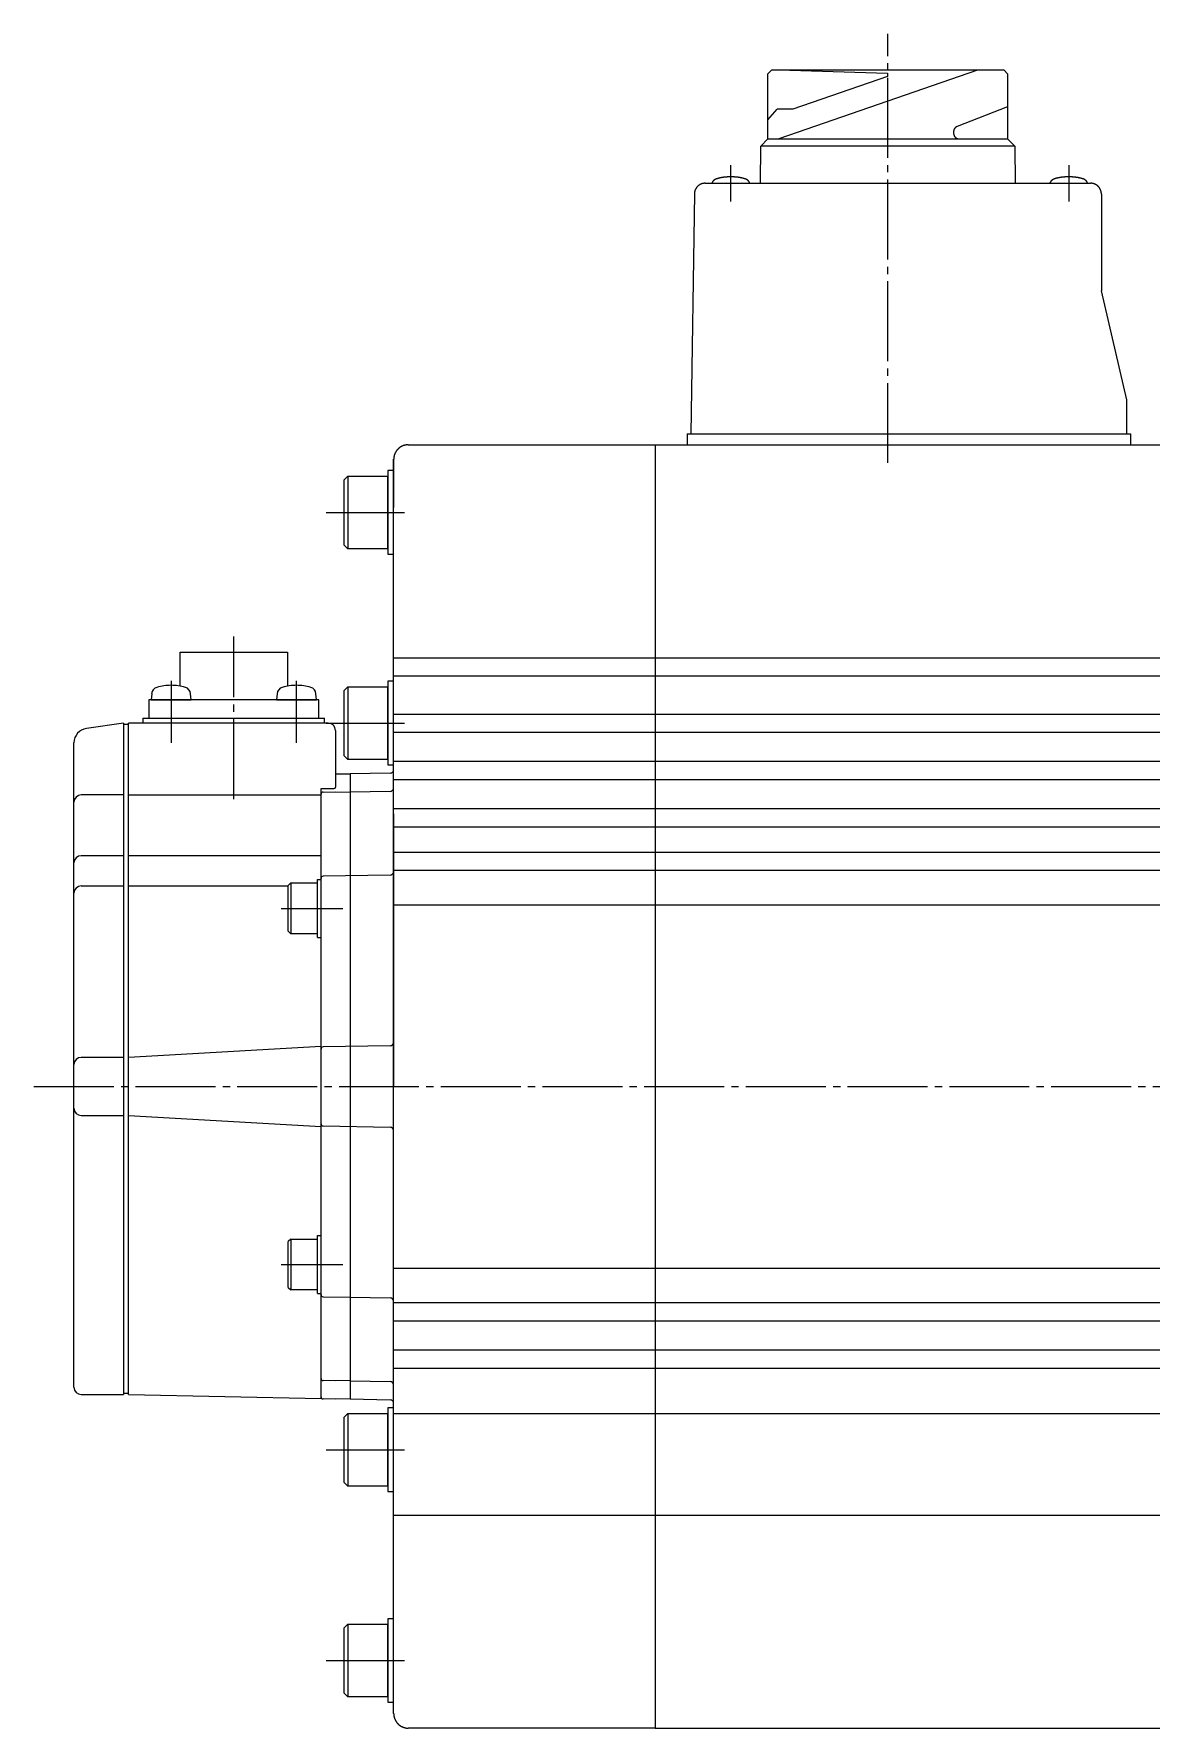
# Model space of a CAD drawing. Extents: x 0 to 920, y 0 to 461.
# Drawn here: x 302.9 to 456.7, y 228 to 461.2 of the extents above; entities that cross this region are included whole.
import ezdxf

# ---------------------------------------------------------------- set-up
doc = ezdxf.new("R2010")
doc.units = 0
doc.linetypes.add('DASH_CENTER', pattern=[14, 11, -1, 1, -1])
doc.layers.get('0').update_dxf_attribs({"linetype": 'CONTINUOUS'})

msp = doc.modelspace()

# ---------------------------------------------------------------- linework, layer by layer
at = {"color": 1, "linetype": 'DASH_CENTER'}
for p, q in [((420.42, 402.15), (420.42, 461.2)), ((398.82, 438.15), (398.82, 443.15)), ((445.32, 443.15), (445.32, 438.15)), ((343.12, 395.35), (353.92, 395.35)), ((330.42, 355.9), (330.42, 378.29)), ((321.79, 372.15), (321.79, 363.65)), ((339.05, 363.65), (339.05, 372.15)), ((343.12, 366.35), (353.92, 366.35)), ((336.92, 340.85), (345.42, 340.85)), ((302.9, 316.35), (587.02, 316.35)), ((336.92, 291.85), (345.42, 291.85)), ((343.12, 266.35), (353.92, 266.35)), ((343.12, 237.35), (353.92, 237.35))]:
    msp.add_line(p, q, dxfattribs=at)
at = {"color": 7, "linetype": 'CONTINUOUS'}
for p, q in [((403.93, 455.7), (404.43, 456.2)), ((403.93, 446.76), (403.93, 455.7)), ((436.42, 456.2), (404.43, 456.2)), ((436.42, 456.2), (404.43, 456.2)), ((436.42, 456.2), (404.44, 456.2)), ((432.75, 456.2), (405.45, 446.76)), ((406.95, 456.2), (420.37, 455.81)), ((420.37, 455.34), (407.36, 450.85)), ((420.37, 455.81), (420.37, 455.34)), ((436.92, 455.7), (436.42, 456.2)), ((436.92, 455.7), (436.92, 446.76)), ((403.93, 449.35), (405.18, 450.85)), ((407.36, 450.85), (405.18, 450.85)), ((436.92, 451.17), (429.96, 448.44)), ((429.48, 447.75), (429.48, 447.51)), ((402.9, 440.65), (402.93, 445.76)), ((402.93, 445.76), (403.93, 446.76)), ((437.92, 445.76), (402.93, 445.76)), ((403.93, 446.76), (430.23, 446.76)), ((430.23, 446.76), (436.92, 446.76)), ((436.92, 446.76), (437.92, 445.76)), ((436.92, 446.76), (437.92, 445.76)), ((437.92, 445.76), (437.95, 440.65)), ((393.8, 439.17), (393.33, 406.15)), ((395.3, 440.65), (421.82, 440.65)), ((421.82, 440.65), (448.32, 440.65)), ((449.82, 439.15), (449.82, 425.85)), ((453.32, 410.85), (449.82, 425.85)), ((453.32, 406.15), (453.32, 410.85)), ((392.82, 406.15), (453.82, 406.15)), ((392.82, 406.15), (392.82, 404.65)), ((453.82, 406.15), (453.82, 404.65)), ((354.42, 404.65), (388.42, 404.65)), ((388.42, 404.65), (388.42, 228.05)), ((388.42, 404.65), (494.42, 404.65)), ((351.62, 401.1), (351.62, 389.6)), ((352.42, 401.1), (351.62, 401.1)), ((352.42, 316.35), (352.42, 402.65)), ((352.42, 402.65), (352.42, 396.02)), ((346.12, 400.35), (345.62, 399.85)), ((345.62, 390.85), (345.62, 399.85)), ((346.12, 400.35), (346.12, 390.35)), ((346.12, 400.35), (351.62, 400.35)), ((351.62, 395.35), (351.62, 400.35)), ((351.62, 390.35), (351.62, 395.35)), ((345.62, 390.85), (346.12, 390.35)), ((351.62, 390.35), (346.12, 390.35)), ((351.62, 389.6), (352.42, 389.6)), ((323.02, 371.44), (323.02, 376.1)), ((323.02, 376.1), (337.82, 376.1)), ((337.82, 376.1), (337.82, 371.44)), ((352.42, 375.35), (494.42, 375.35)), ((346.12, 371.35), (345.62, 370.85)), ((345.62, 361.85), (345.62, 370.85)), ((346.12, 371.35), (346.12, 361.35)), ((346.12, 371.35), (351.62, 371.35)), ((352.42, 372.1), (351.62, 372.1)), ((351.62, 372.1), (351.62, 360.6)), ((351.62, 366.35), (351.62, 371.35)), ((352.42, 372.85), (494.42, 372.85)), ((318.72, 369.55), (318.72, 367.05)), ((342.12, 369.55), (318.72, 369.55)), ((319.12, 370.39), (319.04, 369.55)), ((319.04, 369.55), (324.54, 369.55)), ((324.54, 369.55), (324.47, 370.39)), ((336.38, 370.39), (336.3, 369.55)), ((336.3, 369.55), (341.8, 369.55)), ((341.8, 369.55), (341.73, 370.39)), ((342.12, 367.05), (342.12, 369.55)), ((315.22, 366.35), (310.14, 365.62)), ((315.22, 366.35), (315.22, 273.95)), ((315.92, 366.15), (315.22, 366.15)), ((315.92, 273.95), (315.92, 366.35)), ((343.42, 366.35), (315.92, 366.35)), ((317.92, 367.05), (342.92, 367.05)), ((317.92, 367.05), (317.92, 366.35)), ((342.92, 366.35), (342.92, 367.05)), ((351.62, 361.35), (351.62, 366.35)), ((352.42, 367.59), (494.42, 367.59)), ((344.42, 365.35), (344.42, 357.55)), ((352.42, 365.09), (494.42, 365.09)), ((308.42, 274.95), (308.42, 363.64)), ((345.62, 361.85), (346.12, 361.35)), ((344.42, 359.38), (346.42, 359.35)), ((351.62, 361.35), (346.12, 361.35)), ((351.93, 359.45), (346.42, 359.36)), ((346.42, 359.36), (346.42, 287.35)), ((351.62, 360.6), (352.42, 360.6)), ((352.42, 361.09), (494.42, 361.09)), ((352.42, 272.74), (352.42, 359.95)), ((342.42, 273.42), (342.42, 357.35)), ((342.42, 357.35), (344.22, 357.35)), ((342.72, 356.85), (344.42, 356.88)), ((344.42, 356.88), (346.42, 356.85)), ((351.93, 356.96), (346.42, 356.86)), ((352.42, 358.59), (494.42, 358.59)), ((315.22, 356.47), (309.42, 356.47)), ((315.92, 356.47), (342.42, 356.47)), ((352.42, 354.59), (494.42, 354.59)), ((352.42, 353.85), (352.42, 316.35)), ((352.42, 352.09), (494.42, 352.09)), ((346.42, 350.85), (346.42, 273.34)), ((315.22, 348.1), (309.42, 348.1)), ((342.42, 348.1), (315.92, 348.1)), ((352.42, 348.59), (494.42, 348.59)), ((351.93, 345.44), (342.72, 345.28)), ((352.42, 346.09), (494.42, 346.09)), ((309.42, 343.95), (315.22, 343.95)), ((315.92, 343.95), (337.92, 343.95)), ((338.27, 344.35), (337.92, 344)), ((337.92, 337.7), (337.92, 344)), ((338.27, 344.35), (338.27, 337.35)), ((338.27, 344.35), (341.92, 344.35)), ((341.92, 336.85), (341.92, 344.85)), ((341.92, 344.85), (342.42, 344.85)), ((352.42, 341.34), (494.42, 341.34)), ((337.92, 337.7), (338.27, 337.35)), ((341.92, 337.35), (338.27, 337.35)), ((341.92, 336.85), (342.42, 336.85)), ((342.42, 321.85), (315.92, 320.35)), ((351.93, 321.94), (342.72, 321.78)), ((315.22, 320.35), (309.42, 320.35)), ((352.42, 230.05), (352.42, 316.35)), ((309.42, 312.35), (315.22, 312.35)), ((315.92, 312.35), (342.42, 310.85)), ((342.72, 310.91), (351.93, 310.75)), ((338.27, 295.35), (337.92, 295)), ((337.92, 288.7), (337.92, 295)), ((338.27, 295.35), (341.92, 295.35)), ((338.27, 295.35), (338.27, 288.35)), ((341.92, 295.85), (342.42, 295.85)), ((341.92, 287.85), (341.92, 295.85)), ((352.42, 291.35), (494.42, 291.35)), ((337.92, 288.7), (338.27, 288.35)), ((341.92, 288.35), (338.27, 288.35)), ((341.92, 287.85), (342.42, 287.85)), ((342.72, 287.41), (346.42, 287.35)), ((346.42, 287.35), (351.93, 287.25)), ((346.42, 287.35), (346.42, 281.85)), ((352.42, 286.6), (494.42, 286.6)), ((352.42, 284.1), (494.42, 284.1)), ((352.42, 280.1), (494.42, 280.1)), ((352.42, 277.6), (494.42, 277.6)), ((344.42, 275.83), (342.72, 275.86)), ((346.42, 275.86), (344.42, 275.83)), ((346.42, 275.85), (351.93, 275.75)), ((309.42, 273.95), (315.22, 273.95)), ((315.22, 274.15), (315.92, 274.15)), ((315.92, 273.95), (342.42, 273.42)), ((344.42, 273.31), (342.72, 273.34)), ((346.42, 273.35), (344.42, 273.31)), ((346.42, 273.34), (351.93, 273.24)), ((346.12, 271.35), (345.62, 270.85)), ((345.62, 261.85), (345.62, 270.85)), ((346.12, 271.35), (351.62, 271.35)), ((346.12, 271.35), (346.12, 261.35)), ((352.42, 272.1), (351.62, 272.1)), ((351.62, 272.1), (351.62, 260.6)), ((351.62, 266.35), (351.62, 271.35)), ((352.42, 271.35), (494.42, 271.35)), ((351.62, 261.35), (351.62, 266.35)), ((345.62, 261.85), (346.12, 261.35)), ((351.62, 261.35), (346.12, 261.35)), ((351.62, 260.6), (352.42, 260.6)), ((352.42, 257.35), (494.42, 257.35)), ((351.62, 243.1), (351.62, 231.6)), ((352.42, 243.1), (351.62, 243.1)), ((346.12, 242.35), (345.62, 241.85)), ((345.62, 232.85), (345.62, 241.85)), ((346.12, 242.35), (346.12, 232.35)), ((346.12, 242.35), (351.62, 242.35)), ((351.62, 237.35), (351.62, 242.35)), ((351.62, 232.35), (351.62, 237.35)), ((345.62, 232.85), (346.12, 232.35)), ((351.62, 232.35), (346.12, 232.35)), ((351.62, 231.6), (352.42, 231.6)), ((388.42, 228.05), (354.42, 228.05)), ((388.42, 228.05), (494.42, 228.05))]:
    msp.add_line(p, q, dxfattribs=at)
for points in [[(429.96, 448.44, 0), (429.95, 448.44, 0), (429.95, 448.44, 0), (429.94, 448.44, 0), (429.94, 448.43, 0), (429.93, 448.43, 0), (429.92, 448.43, 0), (429.92, 448.42, 0), (429.91, 448.42, 0), (429.9, 448.42, 0), (429.9, 448.42, 0), (429.89, 448.41, 0), (429.88, 448.41, 0), (429.88, 448.4, 0), (429.87, 448.4, 0), (429.87, 448.4, 0), (429.86, 448.39, 0), (429.85, 448.39, 0), (429.85, 448.39, 0), (429.84, 448.38, 0), (429.83, 448.38, 0), (429.83, 448.38, 0), (429.82, 448.37, 0), (429.82, 448.37, 0), (429.81, 448.36, 0), (429.81, 448.36, 0), (429.8, 448.36, 0), (429.8, 448.35, 0), (429.79, 448.35, 0), (429.78, 448.34, 0), (429.78, 448.34, 0), (429.77, 448.34, 0), (429.77, 448.33, 0), (429.76, 448.33, 0), (429.76, 448.32, 0), (429.75, 448.32, 0), (429.75, 448.31, 0), (429.74, 448.31, 0), (429.74, 448.3, 0), (429.73, 448.3, 0), (429.72, 448.3, 0), (429.72, 448.29, 0), (429.71, 448.29, 0), (429.71, 448.28, 0), (429.7, 448.27, 0), (429.7, 448.27, 0), (429.69, 448.26, 0), (429.69, 448.26, 0), (429.69, 448.25, 0), (429.68, 448.25, 0), (429.68, 448.25, 0), (429.67, 448.24, 0), (429.67, 448.23, 0), (429.66, 448.23, 0), (429.66, 448.22, 0), (429.65, 448.22, 0), (429.65, 448.21, 0), (429.64, 448.21, 0), (429.64, 448.2, 0), (429.63, 448.2, 0), (429.63, 448.19, 0), (429.63, 448.19, 0), (429.62, 448.18, 0), (429.62, 448.17, 0), (429.61, 448.17, 0), (429.61, 448.16, 0), (429.61, 448.16, 0), (429.6, 448.15, 0), (429.6, 448.14, 0), (429.6, 448.14, 0), (429.59, 448.13, 0), (429.59, 448.13, 0), (429.58, 448.12, 0), (429.58, 448.11, 0), (429.58, 448.11, 0), (429.57, 448.1, 0), (429.57, 448.09, 0), (429.57, 448.09, 0), (429.56, 448.08, 0), (429.56, 448.08, 0), (429.56, 448.07, 0), (429.56, 448.06, 0), (429.55, 448.06, 0), (429.55, 448.05, 0), (429.55, 448.05, 0), (429.54, 448.04, 0), (429.54, 448.03, 0), (429.54, 448.03, 0), (429.54, 448.02, 0), (429.53, 448.01, 0), (429.53, 448.01, 0), (429.53, 448, 0), (429.53, 447.99, 0), (429.52, 447.99, 0), (429.52, 447.98, 0), (429.52, 447.97, 0), (429.52, 447.97, 0), (429.52, 447.96, 0), (429.51, 447.95, 0), (429.51, 447.95, 0), (429.51, 447.94, 0), (429.51, 447.93, 0), (429.51, 447.93, 0), (429.5, 447.92, 0), (429.5, 447.91, 0), (429.5, 447.9, 0), (429.5, 447.9, 0), (429.5, 447.89, 0), (429.5, 447.88, 0), (429.5, 447.88, 0), (429.5, 447.87, 0), (429.49, 447.86, 0), (429.49, 447.86, 0), (429.49, 447.85, 0), (429.49, 447.84, 0), (429.49, 447.84, 0), (429.49, 447.83, 0), (429.49, 447.82, 0), (429.49, 447.81, 0), (429.49, 447.81, 0), (429.49, 447.8, 0), (429.49, 447.79, 0), (429.49, 447.79, 0), (429.49, 447.78, 0), (429.49, 447.77, 0), (429.49, 447.77, 0), (429.49, 447.76, 0), (429.48, 447.75, 0), (429.48, 447.75, 0)], [(429.48, 447.51, 0), (429.48, 447.5, 0), (429.49, 447.49, 0), (429.49, 447.48, 0), (429.49, 447.47, 0), (429.49, 447.46, 0), (429.49, 447.45, 0), (429.49, 447.44, 0), (429.49, 447.43, 0), (429.49, 447.42, 0), (429.49, 447.42, 0), (429.49, 447.4, 0), (429.49, 447.4, 0), (429.49, 447.39, 0), (429.5, 447.38, 0), (429.5, 447.37, 0), (429.5, 447.36, 0), (429.5, 447.35, 0), (429.5, 447.34, 0), (429.5, 447.33, 0), (429.51, 447.32, 0), (429.51, 447.31, 0), (429.51, 447.31, 0), (429.51, 447.3, 0), (429.52, 447.29, 0), (429.52, 447.28, 0), (429.52, 447.27, 0), (429.52, 447.26, 0), (429.53, 447.25, 0), (429.53, 447.25, 0), (429.54, 447.24, 0), (429.54, 447.23, 0), (429.54, 447.22, 0), (429.55, 447.21, 0), (429.55, 447.2, 0), (429.55, 447.19, 0), (429.56, 447.19, 0), (429.56, 447.18, 0), (429.56, 447.17, 0), (429.57, 447.16, 0), (429.57, 447.15, 0), (429.58, 447.14, 0), (429.58, 447.14, 0), (429.59, 447.13, 0), (429.59, 447.12, 0), (429.6, 447.11, 0), (429.6, 447.1, 0), (429.61, 447.1, 0), (429.61, 447.09, 0), (429.62, 447.08, 0), (429.62, 447.07, 0), (429.63, 447.07, 0), (429.63, 447.06, 0), (429.64, 447.05, 0), (429.64, 447.05, 0), (429.65, 447.04, 0), (429.65, 447.03, 0), (429.66, 447.02, 0), (429.67, 447.02, 0), (429.67, 447.01, 0), (429.68, 447, 0), (429.69, 447, 0), (429.69, 446.99, 0), (429.7, 446.98, 0), (429.7, 446.98, 0), (429.71, 446.97, 0), (429.72, 446.96, 0), (429.72, 446.96, 0), (429.73, 446.95, 0), (429.74, 446.94, 0), (429.75, 446.94, 0), (429.75, 446.93, 0), (429.76, 446.93, 0), (429.77, 446.92, 0), (429.77, 446.91, 0), (429.78, 446.91, 0), (429.79, 446.9, 0), (429.8, 446.9, 0), (429.8, 446.89, 0), (429.81, 446.89, 0), (429.82, 446.88, 0), (429.82, 446.88, 0), (429.83, 446.87, 0), (429.84, 446.87, 0), (429.85, 446.86, 0), (429.86, 446.86, 0), (429.87, 446.85, 0), (429.87, 446.85, 0), (429.88, 446.85, 0), (429.89, 446.84, 0), (429.9, 446.84, 0), (429.9, 446.83, 0), (429.91, 446.83, 0), (429.92, 446.82, 0), (429.93, 446.82, 0), (429.94, 446.82, 0), (429.95, 446.81, 0), (429.96, 446.81, 0), (429.96, 446.81, 0), (429.97, 446.8, 0), (429.98, 446.8, 0), (429.99, 446.8, 0), (430, 446.79, 0), (430.01, 446.79, 0), (430.02, 446.79, 0), (430.03, 446.79, 0), (430.03, 446.78, 0), (430.04, 446.78, 0), (430.05, 446.78, 0), (430.06, 446.78, 0), (430.07, 446.77, 0), (430.08, 446.77, 0), (430.09, 446.77, 0), (430.1, 446.77, 0), (430.11, 446.77, 0), (430.11, 446.77, 0), (430.12, 446.76, 0), (430.13, 446.76, 0), (430.14, 446.76, 0), (430.15, 446.76, 0), (430.16, 446.76, 0), (430.17, 446.76, 0), (430.18, 446.76, 0), (430.19, 446.76, 0), (430.2, 446.76, 0), (430.21, 446.76, 0), (430.22, 446.76, 0), (430.22, 446.76, 0), (430.23, 446.76, 0)], [(396.87, 441.25, 0), (396.86, 441.24, 0), (396.85, 441.24, 0), (396.84, 441.24, 0), (396.84, 441.24, 0), (396.83, 441.24, 0), (396.82, 441.23, 0), (396.82, 441.23, 0), (396.81, 441.23, 0), (396.8, 441.23, 0), (396.8, 441.22, 0), (396.79, 441.22, 0), (396.78, 441.22, 0), (396.78, 441.22, 0), (396.77, 441.21, 0), (396.76, 441.21, 0), (396.76, 441.21, 0), (396.75, 441.2, 0), (396.74, 441.2, 0), (396.74, 441.2, 0), (396.73, 441.2, 0), (396.72, 441.19, 0), (396.72, 441.19, 0), (396.71, 441.19, 0), (396.7, 441.18, 0), (396.7, 441.18, 0), (396.69, 441.18, 0), (396.69, 441.18, 0), (396.68, 441.17, 0), (396.67, 441.17, 0), (396.67, 441.16, 0), (396.66, 441.16, 0), (396.65, 441.16, 0), (396.65, 441.15, 0), (396.64, 441.15, 0), (396.63, 441.15, 0), (396.63, 441.14, 0), (396.62, 441.14, 0), (396.62, 441.14, 0), (396.61, 441.13, 0), (396.6, 441.13, 0), (396.6, 441.12, 0), (396.59, 441.12, 0), (396.59, 441.12, 0), (396.58, 441.11, 0), (396.57, 441.11, 0), (396.57, 441.1, 0), (396.56, 441.1, 0), (396.56, 441.1, 0), (396.55, 441.09, 0), (396.55, 441.09, 0), (396.54, 441.08, 0), (396.53, 441.08, 0), (396.53, 441.07, 0), (396.52, 441.07, 0), (396.52, 441.06, 0), (396.51, 441.06, 0), (396.51, 441.06, 0), (396.5, 441.05, 0), (396.5, 441.05, 0), (396.49, 441.04, 0), (396.48, 441.04, 0), (396.48, 441.03, 0), (396.47, 441.03, 0), (396.47, 441.02, 0), (396.46, 441.02, 0), (396.46, 441.01, 0), (396.45, 441.01, 0), (396.45, 441, 0), (396.44, 441, 0), (396.44, 440.99, 0), (396.43, 440.99, 0), (396.43, 440.98, 0), (396.42, 440.98, 0), (396.42, 440.97, 0), (396.41, 440.97, 0), (396.41, 440.96, 0), (396.4, 440.96, 0), (396.4, 440.95, 0), (396.39, 440.95, 0), (396.39, 440.94, 0), (396.38, 440.93, 0), (396.38, 440.93, 0), (396.37, 440.92, 0), (396.37, 440.92, 0), (396.37, 440.91, 0), (396.36, 440.91, 0), (396.36, 440.9, 0), (396.35, 440.9, 0), (396.35, 440.89, 0), (396.34, 440.88, 0), (396.34, 440.88, 0), (396.33, 440.87, 0), (396.33, 440.87, 0), (396.33, 440.86, 0), (396.32, 440.85, 0), (396.32, 440.85, 0), (396.31, 440.84, 0), (396.31, 440.84, 0), (396.31, 440.83, 0), (396.3, 440.82, 0), (396.3, 440.82, 0), (396.3, 440.81, 0), (396.29, 440.81, 0), (396.29, 440.8, 0), (396.28, 440.8, 0), (396.28, 440.79, 0), (396.28, 440.78, 0), (396.27, 440.78, 0), (396.27, 440.77, 0), (396.27, 440.76, 0), (396.26, 440.76, 0), (396.26, 440.75, 0), (396.26, 440.74, 0), (396.25, 440.74, 0), (396.25, 440.73, 0), (396.25, 440.73, 0), (396.24, 440.72, 0), (396.24, 440.71, 0), (396.24, 440.71, 0), (396.23, 440.7, 0), (396.23, 440.69, 0), (396.23, 440.69, 0), (396.23, 440.68, 0), (396.22, 440.67, 0), (396.22, 440.67, 0), (396.22, 440.66, 0), (396.21, 440.65, 0), (396.21, 440.65, 0)], [(398.82, 441.53, 0), (398.81, 441.53, 0), (398.79, 441.53, 0), (398.78, 441.53, 0), (398.76, 441.53, 0), (398.75, 441.53, 0), (398.73, 441.53, 0), (398.72, 441.53, 0), (398.7, 441.52, 0), (398.69, 441.52, 0), (398.67, 441.52, 0), (398.65, 441.52, 0), (398.64, 441.52, 0), (398.62, 441.52, 0), (398.61, 441.52, 0), (398.59, 441.52, 0), (398.58, 441.52, 0), (398.56, 441.52, 0), (398.55, 441.52, 0), (398.53, 441.52, 0), (398.51, 441.52, 0), (398.5, 441.52, 0), (398.48, 441.52, 0), (398.47, 441.52, 0), (398.45, 441.52, 0), (398.44, 441.52, 0), (398.42, 441.51, 0), (398.41, 441.51, 0), (398.39, 441.51, 0), (398.38, 441.51, 0), (398.36, 441.51, 0), (398.34, 441.51, 0), (398.33, 441.51, 0), (398.31, 441.51, 0), (398.3, 441.51, 0), (398.28, 441.5, 0), (398.27, 441.5, 0), (398.25, 441.5, 0), (398.24, 441.5, 0), (398.22, 441.5, 0), (398.2, 441.5, 0), (398.19, 441.5, 0), (398.17, 441.5, 0), (398.16, 441.5, 0), (398.14, 441.49, 0), (398.13, 441.49, 0), (398.11, 441.49, 0), (398.1, 441.49, 0), (398.08, 441.49, 0), (398.06, 441.49, 0), (398.05, 441.48, 0), (398.04, 441.48, 0), (398.02, 441.48, 0), (398, 441.48, 0), (397.99, 441.48, 0), (397.97, 441.47, 0), (397.96, 441.47, 0), (397.94, 441.47, 0), (397.93, 441.47, 0), (397.91, 441.47, 0), (397.9, 441.46, 0), (397.88, 441.46, 0), (397.87, 441.46, 0), (397.85, 441.46, 0), (397.83, 441.46, 0), (397.82, 441.45, 0), (397.8, 441.45, 0), (397.79, 441.45, 0), (397.77, 441.45, 0), (397.76, 441.44, 0), (397.74, 441.44, 0), (397.73, 441.44, 0), (397.71, 441.44, 0), (397.7, 441.43, 0), (397.68, 441.43, 0), (397.67, 441.43, 0), (397.65, 441.43, 0), (397.63, 441.43, 0), (397.62, 441.42, 0), (397.61, 441.42, 0), (397.59, 441.42, 0), (397.57, 441.41, 0), (397.56, 441.41, 0), (397.54, 441.41, 0), (397.53, 441.4, 0), (397.51, 441.4, 0), (397.5, 441.4, 0), (397.48, 441.4, 0), (397.47, 441.39, 0), (397.45, 441.39, 0), (397.44, 441.39, 0), (397.42, 441.38, 0), (397.41, 441.38, 0), (397.39, 441.38, 0), (397.38, 441.38, 0), (397.36, 441.37, 0), (397.35, 441.37, 0), (397.33, 441.37, 0), (397.32, 441.36, 0), (397.3, 441.36, 0), (397.29, 441.35, 0), (397.27, 441.35, 0), (397.25, 441.35, 0), (397.24, 441.35, 0), (397.23, 441.34, 0), (397.21, 441.34, 0), (397.19, 441.33, 0), (397.18, 441.33, 0), (397.16, 441.33, 0), (397.15, 441.32, 0), (397.13, 441.32, 0), (397.12, 441.32, 0), (397.1, 441.31, 0), (397.09, 441.31, 0), (397.07, 441.3, 0), (397.06, 441.3, 0), (397.04, 441.3, 0), (397.03, 441.29, 0), (397.01, 441.29, 0), (397, 441.28, 0), (396.98, 441.28, 0), (396.97, 441.28, 0), (396.95, 441.27, 0), (396.94, 441.27, 0), (396.92, 441.26, 0), (396.91, 441.26, 0), (396.89, 441.25, 0), (396.88, 441.25, 0), (396.87, 441.25, 0)], [(400.78, 441.25, 0), (400.77, 441.25, 0), (400.75, 441.25, 0), (400.74, 441.26, 0), (400.72, 441.26, 0), (400.71, 441.27, 0), (400.69, 441.27, 0), (400.68, 441.28, 0), (400.66, 441.28, 0), (400.65, 441.28, 0), (400.63, 441.29, 0), (400.62, 441.29, 0), (400.6, 441.3, 0), (400.59, 441.3, 0), (400.57, 441.3, 0), (400.56, 441.31, 0), (400.54, 441.31, 0), (400.53, 441.32, 0), (400.51, 441.32, 0), (400.5, 441.32, 0), (400.48, 441.33, 0), (400.47, 441.33, 0), (400.45, 441.33, 0), (400.44, 441.34, 0), (400.42, 441.34, 0), (400.41, 441.35, 0), (400.39, 441.35, 0), (400.38, 441.35, 0), (400.36, 441.35, 0), (400.35, 441.36, 0), (400.33, 441.36, 0), (400.32, 441.37, 0), (400.3, 441.37, 0), (400.29, 441.37, 0), (400.27, 441.38, 0), (400.26, 441.38, 0), (400.24, 441.38, 0), (400.23, 441.38, 0), (400.21, 441.39, 0), (400.2, 441.39, 0), (400.18, 441.39, 0), (400.17, 441.4, 0), (400.15, 441.4, 0), (400.13, 441.4, 0), (400.12, 441.4, 0), (400.11, 441.41, 0), (400.09, 441.41, 0), (400.07, 441.41, 0), (400.06, 441.42, 0), (400.04, 441.42, 0), (400.03, 441.42, 0), (400.01, 441.43, 0), (400, 441.43, 0), (399.98, 441.43, 0), (399.97, 441.43, 0), (399.95, 441.43, 0), (399.94, 441.44, 0), (399.92, 441.44, 0), (399.91, 441.44, 0), (399.89, 441.44, 0), (399.88, 441.45, 0), (399.86, 441.45, 0), (399.85, 441.45, 0), (399.83, 441.45, 0), (399.81, 441.46, 0), (399.8, 441.46, 0), (399.78, 441.46, 0), (399.77, 441.46, 0), (399.75, 441.46, 0), (399.74, 441.47, 0), (399.72, 441.47, 0), (399.71, 441.47, 0), (399.69, 441.47, 0), (399.68, 441.47, 0), (399.66, 441.48, 0), (399.64, 441.48, 0), (399.63, 441.48, 0), (399.61, 441.48, 0), (399.6, 441.48, 0), (399.58, 441.49, 0), (399.57, 441.49, 0), (399.55, 441.49, 0), (399.54, 441.49, 0), (399.52, 441.49, 0), (399.51, 441.49, 0), (399.49, 441.5, 0), (399.48, 441.5, 0), (399.46, 441.5, 0), (399.44, 441.5, 0), (399.43, 441.5, 0), (399.41, 441.5, 0), (399.4, 441.5, 0), (399.38, 441.5, 0), (399.37, 441.5, 0), (399.35, 441.51, 0), (399.34, 441.51, 0), (399.32, 441.51, 0), (399.31, 441.51, 0), (399.29, 441.51, 0), (399.27, 441.51, 0), (399.26, 441.51, 0), (399.24, 441.51, 0), (399.23, 441.51, 0), (399.21, 441.52, 0), (399.2, 441.52, 0), (399.18, 441.52, 0), (399.17, 441.52, 0), (399.15, 441.52, 0), (399.13, 441.52, 0), (399.12, 441.52, 0), (399.1, 441.52, 0), (399.09, 441.52, 0), (399.07, 441.52, 0), (399.06, 441.52, 0), (399.04, 441.52, 0), (399.03, 441.52, 0), (399.01, 441.52, 0), (399, 441.52, 0), (398.98, 441.52, 0), (398.96, 441.52, 0), (398.95, 441.52, 0), (398.93, 441.53, 0), (398.92, 441.53, 0), (398.9, 441.53, 0), (398.89, 441.53, 0), (398.87, 441.53, 0), (398.86, 441.53, 0), (398.84, 441.53, 0), (398.82, 441.53, 0)], [(401.44, 440.65, 0), (401.43, 440.65, 0), (401.43, 440.66, 0), (401.43, 440.67, 0), (401.43, 440.67, 0), (401.42, 440.68, 0), (401.42, 440.69, 0), (401.42, 440.69, 0), (401.41, 440.7, 0), (401.41, 440.71, 0), (401.41, 440.71, 0), (401.41, 440.72, 0), (401.4, 440.73, 0), (401.4, 440.73, 0), (401.4, 440.74, 0), (401.39, 440.74, 0), (401.39, 440.75, 0), (401.39, 440.76, 0), (401.38, 440.76, 0), (401.38, 440.77, 0), (401.38, 440.78, 0), (401.37, 440.78, 0), (401.37, 440.79, 0), (401.37, 440.8, 0), (401.36, 440.8, 0), (401.36, 440.81, 0), (401.35, 440.81, 0), (401.35, 440.82, 0), (401.35, 440.82, 0), (401.34, 440.83, 0), (401.34, 440.84, 0), (401.33, 440.84, 0), (401.33, 440.85, 0), (401.33, 440.85, 0), (401.32, 440.86, 0), (401.32, 440.87, 0), (401.31, 440.87, 0), (401.31, 440.88, 0), (401.3, 440.88, 0), (401.3, 440.89, 0), (401.3, 440.9, 0), (401.29, 440.9, 0), (401.29, 440.91, 0), (401.28, 440.91, 0), (401.28, 440.92, 0), (401.27, 440.92, 0), (401.27, 440.93, 0), (401.26, 440.93, 0), (401.26, 440.94, 0), (401.26, 440.95, 0), (401.25, 440.95, 0), (401.25, 440.96, 0), (401.24, 440.96, 0), (401.24, 440.97, 0), (401.23, 440.97, 0), (401.23, 440.98, 0), (401.22, 440.98, 0), (401.22, 440.99, 0), (401.21, 440.99, 0), (401.21, 441, 0), (401.2, 441, 0), (401.2, 441.01, 0), (401.19, 441.01, 0), (401.19, 441.02, 0), (401.18, 441.02, 0), (401.18, 441.03, 0), (401.17, 441.03, 0), (401.17, 441.04, 0), (401.16, 441.04, 0), (401.15, 441.05, 0), (401.15, 441.05, 0), (401.14, 441.06, 0), (401.14, 441.06, 0), (401.13, 441.06, 0), (401.13, 441.07, 0), (401.12, 441.07, 0), (401.11, 441.08, 0), (401.11, 441.08, 0), (401.1, 441.09, 0), (401.1, 441.09, 0), (401.09, 441.1, 0), (401.09, 441.1, 0), (401.08, 441.1, 0), (401.07, 441.11, 0), (401.07, 441.11, 0), (401.06, 441.12, 0), (401.06, 441.12, 0), (401.05, 441.12, 0), (401.04, 441.13, 0), (401.04, 441.13, 0), (401.03, 441.14, 0), (401.03, 441.14, 0), (401.02, 441.14, 0), (401.01, 441.15, 0), (401.01, 441.15, 0), (401, 441.15, 0), (400.99, 441.16, 0), (400.99, 441.16, 0), (400.98, 441.16, 0), (400.98, 441.17, 0), (400.97, 441.17, 0), (400.96, 441.18, 0), (400.96, 441.18, 0), (400.95, 441.18, 0), (400.94, 441.18, 0), (400.94, 441.19, 0), (400.93, 441.19, 0), (400.92, 441.19, 0), (400.92, 441.2, 0), (400.91, 441.2, 0), (400.9, 441.2, 0), (400.9, 441.2, 0), (400.89, 441.21, 0), (400.88, 441.21, 0), (400.88, 441.21, 0), (400.87, 441.22, 0), (400.87, 441.22, 0), (400.86, 441.22, 0), (400.85, 441.22, 0), (400.85, 441.23, 0), (400.84, 441.23, 0), (400.83, 441.23, 0), (400.82, 441.23, 0), (400.82, 441.24, 0), (400.81, 441.24, 0), (400.8, 441.24, 0), (400.8, 441.24, 0), (400.79, 441.24, 0), (400.78, 441.25, 0)], [(443.37, 441.25, 0), (443.36, 441.24, 0), (443.35, 441.24, 0), (443.34, 441.24, 0), (443.34, 441.24, 0), (443.33, 441.24, 0), (443.32, 441.23, 0), (443.32, 441.23, 0), (443.31, 441.23, 0), (443.3, 441.23, 0), (443.3, 441.22, 0), (443.29, 441.22, 0), (443.28, 441.22, 0), (443.28, 441.22, 0), (443.27, 441.21, 0), (443.26, 441.21, 0), (443.26, 441.21, 0), (443.25, 441.2, 0), (443.24, 441.2, 0), (443.24, 441.2, 0), (443.23, 441.2, 0), (443.22, 441.19, 0), (443.22, 441.19, 0), (443.21, 441.19, 0), (443.2, 441.18, 0), (443.2, 441.18, 0), (443.19, 441.18, 0), (443.18, 441.18, 0), (443.18, 441.17, 0), (443.17, 441.17, 0), (443.17, 441.16, 0), (443.16, 441.16, 0), (443.15, 441.16, 0), (443.15, 441.15, 0), (443.14, 441.15, 0), (443.13, 441.15, 0), (443.13, 441.14, 0), (443.12, 441.14, 0), (443.12, 441.14, 0), (443.11, 441.13, 0), (443.1, 441.13, 0), (443.1, 441.12, 0), (443.09, 441.12, 0), (443.09, 441.12, 0), (443.08, 441.11, 0), (443.07, 441.11, 0), (443.07, 441.1, 0), (443.06, 441.1, 0), (443.06, 441.1, 0), (443.05, 441.09, 0), (443.05, 441.09, 0), (443.04, 441.08, 0), (443.03, 441.08, 0), (443.03, 441.07, 0), (443.02, 441.07, 0), (443.02, 441.06, 0), (443.01, 441.06, 0), (443.01, 441.06, 0), (443, 441.05, 0), (442.99, 441.05, 0), (442.99, 441.04, 0), (442.98, 441.04, 0), (442.98, 441.03, 0), (442.97, 441.03, 0), (442.97, 441.02, 0), (442.96, 441.02, 0), (442.96, 441.01, 0), (442.95, 441.01, 0), (442.95, 441, 0), (442.94, 441, 0), (442.94, 440.99, 0), (442.93, 440.99, 0), (442.93, 440.98, 0), (442.92, 440.98, 0), (442.92, 440.97, 0), (442.91, 440.97, 0), (442.91, 440.96, 0), (442.9, 440.96, 0), (442.9, 440.95, 0), (442.89, 440.95, 0), (442.89, 440.94, 0), (442.88, 440.93, 0), (442.88, 440.93, 0), (442.87, 440.92, 0), (442.87, 440.92, 0), (442.87, 440.91, 0), (442.86, 440.91, 0), (442.86, 440.9, 0), (442.85, 440.9, 0), (442.85, 440.89, 0), (442.84, 440.88, 0), (442.84, 440.88, 0), (442.83, 440.87, 0), (442.83, 440.87, 0), (442.83, 440.86, 0), (442.82, 440.85, 0), (442.82, 440.85, 0), (442.81, 440.84, 0), (442.81, 440.84, 0), (442.81, 440.83, 0), (442.8, 440.82, 0), (442.8, 440.82, 0), (442.8, 440.81, 0), (442.79, 440.81, 0), (442.79, 440.8, 0), (442.78, 440.8, 0), (442.78, 440.79, 0), (442.78, 440.78, 0), (442.77, 440.78, 0), (442.77, 440.77, 0), (442.77, 440.76, 0), (442.76, 440.76, 0), (442.76, 440.75, 0), (442.76, 440.74, 0), (442.75, 440.74, 0), (442.75, 440.73, 0), (442.75, 440.73, 0), (442.74, 440.72, 0), (442.74, 440.71, 0), (442.74, 440.71, 0), (442.73, 440.7, 0), (442.73, 440.69, 0), (442.73, 440.69, 0), (442.72, 440.68, 0), (442.72, 440.67, 0), (442.72, 440.67, 0), (442.72, 440.66, 0), (442.71, 440.65, 0), (442.71, 440.65, 0)], [(445.32, 441.53, 0), (445.31, 441.53, 0), (445.29, 441.53, 0), (445.28, 441.53, 0), (445.26, 441.53, 0), (445.25, 441.53, 0), (445.23, 441.53, 0), (445.22, 441.53, 0), (445.2, 441.52, 0), (445.19, 441.52, 0), (445.17, 441.52, 0), (445.15, 441.52, 0), (445.14, 441.52, 0), (445.12, 441.52, 0), (445.11, 441.52, 0), (445.09, 441.52, 0), (445.08, 441.52, 0), (445.06, 441.52, 0), (445.05, 441.52, 0), (445.03, 441.52, 0), (445.01, 441.52, 0), (445, 441.52, 0), (444.98, 441.52, 0), (444.97, 441.52, 0), (444.95, 441.52, 0), (444.94, 441.52, 0), (444.92, 441.51, 0), (444.91, 441.51, 0), (444.89, 441.51, 0), (444.88, 441.51, 0), (444.86, 441.51, 0), (444.84, 441.51, 0), (444.83, 441.51, 0), (444.81, 441.51, 0), (444.8, 441.51, 0), (444.78, 441.5, 0), (444.77, 441.5, 0), (444.75, 441.5, 0), (444.74, 441.5, 0), (444.72, 441.5, 0), (444.7, 441.5, 0), (444.69, 441.5, 0), (444.67, 441.5, 0), (444.66, 441.5, 0), (444.64, 441.49, 0), (444.63, 441.49, 0), (444.61, 441.49, 0), (444.6, 441.49, 0), (444.58, 441.49, 0), (444.56, 441.49, 0), (444.55, 441.48, 0), (444.54, 441.48, 0), (444.52, 441.48, 0), (444.5, 441.48, 0), (444.49, 441.48, 0), (444.47, 441.47, 0), (444.46, 441.47, 0), (444.44, 441.47, 0), (444.43, 441.47, 0), (444.41, 441.47, 0), (444.4, 441.46, 0), (444.38, 441.46, 0), (444.36, 441.46, 0), (444.35, 441.46, 0), (444.33, 441.46, 0), (444.32, 441.45, 0), (444.3, 441.45, 0), (444.29, 441.45, 0), (444.27, 441.45, 0), (444.26, 441.44, 0), (444.24, 441.44, 0), (444.23, 441.44, 0), (444.21, 441.44, 0), (444.2, 441.43, 0), (444.18, 441.43, 0), (444.17, 441.43, 0), (444.15, 441.43, 0), (444.13, 441.43, 0), (444.12, 441.42, 0), (444.11, 441.42, 0), (444.09, 441.42, 0), (444.07, 441.41, 0), (444.06, 441.41, 0), (444.04, 441.41, 0), (444.03, 441.4, 0), (444.01, 441.4, 0), (444, 441.4, 0), (443.98, 441.4, 0), (443.97, 441.39, 0), (443.95, 441.39, 0), (443.94, 441.39, 0), (443.92, 441.38, 0), (443.91, 441.38, 0), (443.89, 441.38, 0), (443.88, 441.38, 0), (443.86, 441.37, 0), (443.85, 441.37, 0), (443.83, 441.37, 0), (443.82, 441.36, 0), (443.8, 441.36, 0), (443.79, 441.35, 0), (443.77, 441.35, 0), (443.75, 441.35, 0), (443.74, 441.35, 0), (443.73, 441.34, 0), (443.71, 441.34, 0), (443.69, 441.33, 0), (443.68, 441.33, 0), (443.66, 441.33, 0), (443.65, 441.32, 0), (443.63, 441.32, 0), (443.62, 441.32, 0), (443.6, 441.31, 0), (443.59, 441.31, 0), (443.57, 441.3, 0), (443.56, 441.3, 0), (443.54, 441.3, 0), (443.53, 441.29, 0), (443.51, 441.29, 0), (443.5, 441.28, 0), (443.48, 441.28, 0), (443.47, 441.28, 0), (443.45, 441.27, 0), (443.44, 441.27, 0), (443.42, 441.26, 0), (443.41, 441.26, 0), (443.39, 441.25, 0), (443.38, 441.25, 0), (443.37, 441.25, 0)], [(447.28, 441.25, 0), (447.27, 441.25, 0), (447.25, 441.25, 0), (447.24, 441.26, 0), (447.22, 441.26, 0), (447.21, 441.27, 0), (447.19, 441.27, 0), (447.18, 441.28, 0), (447.16, 441.28, 0), (447.15, 441.28, 0), (447.13, 441.29, 0), (447.12, 441.29, 0), (447.1, 441.3, 0), (447.09, 441.3, 0), (447.07, 441.3, 0), (447.06, 441.31, 0), (447.04, 441.31, 0), (447.03, 441.32, 0), (447.01, 441.32, 0), (447, 441.32, 0), (446.98, 441.33, 0), (446.97, 441.33, 0), (446.95, 441.33, 0), (446.94, 441.34, 0), (446.92, 441.34, 0), (446.91, 441.35, 0), (446.89, 441.35, 0), (446.88, 441.35, 0), (446.86, 441.35, 0), (446.85, 441.36, 0), (446.83, 441.36, 0), (446.82, 441.37, 0), (446.8, 441.37, 0), (446.79, 441.37, 0), (446.77, 441.38, 0), (446.76, 441.38, 0), (446.74, 441.38, 0), (446.73, 441.38, 0), (446.71, 441.39, 0), (446.7, 441.39, 0), (446.68, 441.39, 0), (446.67, 441.4, 0), (446.65, 441.4, 0), (446.63, 441.4, 0), (446.62, 441.4, 0), (446.61, 441.41, 0), (446.59, 441.41, 0), (446.57, 441.41, 0), (446.56, 441.42, 0), (446.54, 441.42, 0), (446.53, 441.42, 0), (446.51, 441.43, 0), (446.5, 441.43, 0), (446.48, 441.43, 0), (446.47, 441.43, 0), (446.45, 441.43, 0), (446.44, 441.44, 0), (446.42, 441.44, 0), (446.41, 441.44, 0), (446.39, 441.44, 0), (446.38, 441.45, 0), (446.36, 441.45, 0), (446.35, 441.45, 0), (446.33, 441.45, 0), (446.31, 441.46, 0), (446.3, 441.46, 0), (446.28, 441.46, 0), (446.27, 441.46, 0), (446.25, 441.46, 0), (446.24, 441.47, 0), (446.22, 441.47, 0), (446.21, 441.47, 0), (446.19, 441.47, 0), (446.18, 441.47, 0), (446.16, 441.48, 0), (446.14, 441.48, 0), (446.13, 441.48, 0), (446.11, 441.48, 0), (446.1, 441.48, 0), (446.08, 441.49, 0), (446.07, 441.49, 0), (446.05, 441.49, 0), (446.04, 441.49, 0), (446.02, 441.49, 0), (446.01, 441.49, 0), (445.99, 441.5, 0), (445.98, 441.5, 0), (445.96, 441.5, 0), (445.94, 441.5, 0), (445.93, 441.5, 0), (445.91, 441.5, 0), (445.9, 441.5, 0), (445.88, 441.5, 0), (445.87, 441.5, 0), (445.85, 441.51, 0), (445.84, 441.51, 0), (445.82, 441.51, 0), (445.81, 441.51, 0), (445.79, 441.51, 0), (445.77, 441.51, 0), (445.76, 441.51, 0), (445.74, 441.51, 0), (445.73, 441.51, 0), (445.71, 441.52, 0), (445.7, 441.52, 0), (445.68, 441.52, 0), (445.67, 441.52, 0), (445.65, 441.52, 0), (445.63, 441.52, 0), (445.62, 441.52, 0), (445.6, 441.52, 0), (445.59, 441.52, 0), (445.57, 441.52, 0), (445.56, 441.52, 0), (445.54, 441.52, 0), (445.53, 441.52, 0), (445.51, 441.52, 0), (445.5, 441.52, 0), (445.48, 441.52, 0), (445.46, 441.52, 0), (445.45, 441.52, 0), (445.43, 441.53, 0), (445.42, 441.53, 0), (445.4, 441.53, 0), (445.39, 441.53, 0), (445.37, 441.53, 0), (445.35, 441.53, 0), (445.34, 441.53, 0), (445.32, 441.53, 0)], [(447.94, 440.65, 0), (447.93, 440.65, 0), (447.93, 440.66, 0), (447.93, 440.67, 0), (447.93, 440.67, 0), (447.92, 440.68, 0), (447.92, 440.69, 0), (447.92, 440.69, 0), (447.92, 440.7, 0), (447.91, 440.71, 0), (447.91, 440.71, 0), (447.91, 440.72, 0), (447.9, 440.73, 0), (447.9, 440.73, 0), (447.9, 440.74, 0), (447.89, 440.74, 0), (447.89, 440.75, 0), (447.89, 440.76, 0), (447.88, 440.76, 0), (447.88, 440.77, 0), (447.88, 440.78, 0), (447.87, 440.78, 0), (447.87, 440.79, 0), (447.87, 440.8, 0), (447.86, 440.8, 0), (447.86, 440.81, 0), (447.85, 440.81, 0), (447.85, 440.82, 0), (447.85, 440.82, 0), (447.84, 440.83, 0), (447.84, 440.84, 0), (447.83, 440.84, 0), (447.83, 440.85, 0), (447.83, 440.85, 0), (447.82, 440.86, 0), (447.82, 440.87, 0), (447.81, 440.87, 0), (447.81, 440.88, 0), (447.81, 440.88, 0), (447.8, 440.89, 0), (447.8, 440.9, 0), (447.79, 440.9, 0), (447.79, 440.91, 0), (447.78, 440.91, 0), (447.78, 440.92, 0), (447.77, 440.92, 0), (447.77, 440.93, 0), (447.76, 440.93, 0), (447.76, 440.94, 0), (447.76, 440.95, 0), (447.75, 440.95, 0), (447.75, 440.96, 0), (447.74, 440.96, 0), (447.74, 440.97, 0), (447.73, 440.97, 0), (447.73, 440.98, 0), (447.72, 440.98, 0), (447.72, 440.99, 0), (447.71, 440.99, 0), (447.71, 441, 0), (447.7, 441, 0), (447.7, 441.01, 0), (447.69, 441.01, 0), (447.69, 441.02, 0), (447.68, 441.02, 0), (447.68, 441.03, 0), (447.67, 441.03, 0), (447.67, 441.04, 0), (447.66, 441.04, 0), (447.65, 441.05, 0), (447.65, 441.05, 0), (447.64, 441.06, 0), (447.64, 441.06, 0), (447.63, 441.06, 0), (447.63, 441.07, 0), (447.62, 441.07, 0), (447.62, 441.08, 0), (447.61, 441.08, 0), (447.6, 441.09, 0), (447.6, 441.09, 0), (447.59, 441.1, 0), (447.59, 441.1, 0), (447.58, 441.1, 0), (447.57, 441.11, 0), (447.57, 441.11, 0), (447.56, 441.12, 0), (447.56, 441.12, 0), (447.55, 441.12, 0), (447.54, 441.13, 0), (447.54, 441.13, 0), (447.53, 441.14, 0), (447.53, 441.14, 0), (447.52, 441.14, 0), (447.51, 441.15, 0), (447.51, 441.15, 0), (447.5, 441.15, 0), (447.49, 441.16, 0), (447.49, 441.16, 0), (447.48, 441.16, 0), (447.48, 441.17, 0), (447.47, 441.17, 0), (447.46, 441.18, 0), (447.46, 441.18, 0), (447.45, 441.18, 0), (447.44, 441.18, 0), (447.44, 441.19, 0), (447.43, 441.19, 0), (447.43, 441.19, 0), (447.42, 441.2, 0), (447.41, 441.2, 0), (447.4, 441.2, 0), (447.4, 441.2, 0), (447.39, 441.21, 0), (447.38, 441.21, 0), (447.38, 441.21, 0), (447.37, 441.22, 0), (447.37, 441.22, 0), (447.36, 441.22, 0), (447.35, 441.22, 0), (447.35, 441.23, 0), (447.34, 441.23, 0), (447.33, 441.23, 0), (447.32, 441.23, 0), (447.32, 441.24, 0), (447.31, 441.24, 0), (447.3, 441.24, 0), (447.3, 441.24, 0), (447.29, 441.24, 0), (447.28, 441.25, 0)], [(395.3, 440.65, 0), (395.29, 440.65, 0), (395.27, 440.65, 0), (395.25, 440.64, 0), (395.23, 440.64, 0), (395.21, 440.64, 0), (395.19, 440.64, 0), (395.18, 440.64, 0), (395.16, 440.64, 0), (395.14, 440.64, 0), (395.12, 440.63, 0), (395.1, 440.63, 0), (395.08, 440.63, 0), (395.07, 440.63, 0), (395.05, 440.62, 0), (395.03, 440.62, 0), (395.01, 440.62, 0), (395, 440.61, 0), (394.98, 440.61, 0), (394.96, 440.61, 0), (394.94, 440.6, 0), (394.92, 440.6, 0), (394.91, 440.59, 0), (394.89, 440.59, 0), (394.87, 440.58, 0), (394.85, 440.58, 0), (394.84, 440.57, 0), (394.82, 440.57, 0), (394.8, 440.56, 0), (394.79, 440.55, 0), (394.77, 440.55, 0), (394.75, 440.54, 0), (394.73, 440.53, 0), (394.72, 440.53, 0), (394.7, 440.52, 0), (394.68, 440.51, 0), (394.67, 440.5, 0), (394.65, 440.5, 0), (394.63, 440.49, 0), (394.62, 440.48, 0), (394.6, 440.47, 0), (394.59, 440.46, 0), (394.57, 440.45, 0), (394.55, 440.45, 0), (394.54, 440.44, 0), (394.52, 440.43, 0), (394.51, 440.42, 0), (394.49, 440.41, 0), (394.48, 440.4, 0), (394.46, 440.39, 0), (394.45, 440.38, 0), (394.43, 440.37, 0), (394.42, 440.36, 0), (394.4, 440.35, 0), (394.39, 440.33, 0), (394.37, 440.32, 0), (394.36, 440.31, 0), (394.34, 440.3, 0), (394.33, 440.29, 0), (394.32, 440.28, 0), (394.3, 440.26, 0), (394.29, 440.25, 0), (394.28, 440.24, 0), (394.26, 440.23, 0), (394.25, 440.21, 0), (394.24, 440.2, 0), (394.22, 440.19, 0), (394.21, 440.18, 0), (394.2, 440.16, 0), (394.19, 440.15, 0), (394.18, 440.13, 0), (394.16, 440.12, 0), (394.15, 440.11, 0), (394.14, 440.09, 0), (394.13, 440.08, 0), (394.12, 440.06, 0), (394.11, 440.05, 0), (394.1, 440.04, 0), (394.08, 440.02, 0), (394.07, 440.01, 0), (394.06, 439.99, 0), (394.05, 439.98, 0), (394.04, 439.96, 0), (394.03, 439.94, 0), (394.02, 439.93, 0), (394.01, 439.91, 0), (394, 439.9, 0), (394, 439.88, 0), (393.99, 439.87, 0), (393.98, 439.85, 0), (393.97, 439.83, 0), (393.96, 439.82, 0), (393.95, 439.8, 0), (393.95, 439.79, 0), (393.94, 439.77, 0), (393.93, 439.75, 0), (393.92, 439.74, 0), (393.92, 439.72, 0), (393.91, 439.7, 0), (393.9, 439.68, 0), (393.9, 439.67, 0), (393.89, 439.65, 0), (393.88, 439.63, 0), (393.88, 439.62, 0), (393.87, 439.6, 0), (393.87, 439.58, 0), (393.86, 439.56, 0), (393.86, 439.55, 0), (393.85, 439.53, 0), (393.85, 439.51, 0), (393.84, 439.49, 0), (393.84, 439.48, 0), (393.83, 439.46, 0), (393.83, 439.44, 0), (393.83, 439.42, 0), (393.82, 439.4, 0), (393.82, 439.39, 0), (393.82, 439.37, 0), (393.82, 439.35, 0), (393.81, 439.33, 0), (393.81, 439.31, 0), (393.81, 439.29, 0), (393.81, 439.28, 0), (393.81, 439.26, 0), (393.81, 439.24, 0), (393.81, 439.22, 0), (393.8, 439.2, 0), (393.8, 439.19, 0), (393.8, 439.17, 0)], [(449.82, 439.15, 0), (449.82, 439.17, 0), (449.82, 439.18, 0), (449.82, 439.2, 0), (449.82, 439.22, 0), (449.82, 439.24, 0), (449.82, 439.26, 0), (449.82, 439.27, 0), (449.82, 439.29, 0), (449.81, 439.31, 0), (449.81, 439.33, 0), (449.81, 439.35, 0), (449.81, 439.37, 0), (449.81, 439.38, 0), (449.8, 439.4, 0), (449.8, 439.42, 0), (449.8, 439.44, 0), (449.79, 439.46, 0), (449.79, 439.48, 0), (449.78, 439.49, 0), (449.78, 439.51, 0), (449.77, 439.53, 0), (449.77, 439.55, 0), (449.76, 439.56, 0), (449.76, 439.58, 0), (449.75, 439.6, 0), (449.75, 439.62, 0), (449.74, 439.63, 0), (449.74, 439.65, 0), (449.73, 439.67, 0), (449.72, 439.69, 0), (449.72, 439.7, 0), (449.71, 439.72, 0), (449.7, 439.74, 0), (449.7, 439.75, 0), (449.69, 439.77, 0), (449.68, 439.79, 0), (449.67, 439.8, 0), (449.66, 439.82, 0), (449.66, 439.84, 0), (449.65, 439.85, 0), (449.64, 439.87, 0), (449.63, 439.89, 0), (449.62, 439.9, 0), (449.61, 439.92, 0), (449.6, 439.93, 0), (449.59, 439.95, 0), (449.58, 439.96, 0), (449.57, 439.98, 0), (449.56, 440, 0), (449.55, 440.01, 0), (449.54, 440.02, 0), (449.53, 440.04, 0), (449.52, 440.05, 0), (449.51, 440.07, 0), (449.5, 440.08, 0), (449.48, 440.1, 0), (449.47, 440.11, 0), (449.46, 440.13, 0), (449.45, 440.14, 0), (449.44, 440.15, 0), (449.42, 440.17, 0), (449.41, 440.18, 0), (449.4, 440.19, 0), (449.38, 440.21, 0), (449.37, 440.22, 0), (449.36, 440.23, 0), (449.35, 440.24, 0), (449.33, 440.26, 0), (449.32, 440.27, 0), (449.3, 440.28, 0), (449.29, 440.29, 0), (449.28, 440.31, 0), (449.26, 440.32, 0), (449.25, 440.33, 0), (449.23, 440.34, 0), (449.22, 440.35, 0), (449.2, 440.36, 0), (449.19, 440.37, 0), (449.17, 440.38, 0), (449.16, 440.39, 0), (449.14, 440.4, 0), (449.13, 440.41, 0), (449.11, 440.42, 0), (449.1, 440.43, 0), (449.08, 440.44, 0), (449.06, 440.45, 0), (449.05, 440.46, 0), (449.03, 440.47, 0), (449.01, 440.48, 0), (449, 440.49, 0), (448.98, 440.49, 0), (448.97, 440.5, 0), (448.95, 440.51, 0), (448.93, 440.52, 0), (448.92, 440.52, 0), (448.9, 440.53, 0), (448.88, 440.54, 0), (448.86, 440.55, 0), (448.85, 440.55, 0), (448.83, 440.56, 0), (448.81, 440.56, 0), (448.8, 440.57, 0), (448.78, 440.58, 0), (448.76, 440.58, 0), (448.74, 440.59, 0), (448.72, 440.59, 0), (448.71, 440.6, 0), (448.69, 440.6, 0), (448.67, 440.61, 0), (448.65, 440.61, 0), (448.63, 440.61, 0), (448.62, 440.62, 0), (448.6, 440.62, 0), (448.58, 440.62, 0), (448.56, 440.63, 0), (448.54, 440.63, 0), (448.53, 440.63, 0), (448.51, 440.63, 0), (448.49, 440.64, 0), (448.47, 440.64, 0), (448.45, 440.64, 0), (448.44, 440.64, 0), (448.42, 440.64, 0), (448.4, 440.64, 0), (448.38, 440.64, 0), (448.36, 440.65, 0), (448.34, 440.65, 0), (448.32, 440.65, 0)], [(354.42, 404.65, 0), (354.4, 404.65, 0), (354.38, 404.65, 0), (354.35, 404.64, 0), (354.33, 404.64, 0), (354.3, 404.64, 0), (354.28, 404.64, 0), (354.25, 404.64, 0), (354.23, 404.64, 0), (354.2, 404.63, 0), (354.18, 404.63, 0), (354.15, 404.63, 0), (354.13, 404.62, 0), (354.11, 404.62, 0), (354.08, 404.62, 0), (354.06, 404.61, 0), (354.03, 404.61, 0), (354.01, 404.6, 0), (353.99, 404.6, 0), (353.96, 404.59, 0), (353.94, 404.59, 0), (353.91, 404.58, 0), (353.89, 404.57, 0), (353.87, 404.57, 0), (353.84, 404.56, 0), (353.82, 404.55, 0), (353.8, 404.55, 0), (353.77, 404.54, 0), (353.75, 404.53, 0), (353.73, 404.52, 0), (353.7, 404.51, 0), (353.68, 404.5, 0), (353.66, 404.49, 0), (353.64, 404.49, 0), (353.61, 404.48, 0), (353.59, 404.46, 0), (353.57, 404.45, 0), (353.55, 404.44, 0), (353.52, 404.43, 0), (353.5, 404.42, 0), (353.48, 404.41, 0), (353.46, 404.4, 0), (353.44, 404.39, 0), (353.42, 404.37, 0), (353.4, 404.36, 0), (353.38, 404.35, 0), (353.35, 404.34, 0), (353.33, 404.32, 0), (353.31, 404.31, 0), (353.29, 404.3, 0), (353.27, 404.28, 0), (353.25, 404.27, 0), (353.23, 404.25, 0), (353.21, 404.24, 0), (353.19, 404.22, 0), (353.17, 404.21, 0), (353.15, 404.19, 0), (353.14, 404.18, 0), (353.12, 404.16, 0), (353.1, 404.14, 0), (353.08, 404.13, 0), (353.06, 404.11, 0), (353.05, 404.1, 0), (353.03, 404.08, 0), (353.01, 404.06, 0), (352.99, 404.04, 0), (352.98, 404.02, 0), (352.96, 404.01, 0), (352.94, 403.99, 0), (352.93, 403.97, 0), (352.91, 403.95, 0), (352.89, 403.93, 0), (352.88, 403.92, 0), (352.86, 403.9, 0), (352.85, 403.88, 0), (352.83, 403.86, 0), (352.82, 403.84, 0), (352.8, 403.82, 0), (352.79, 403.8, 0), (352.77, 403.78, 0), (352.76, 403.76, 0), (352.75, 403.74, 0), (352.73, 403.72, 0), (352.72, 403.7, 0), (352.71, 403.68, 0), (352.7, 403.65, 0), (352.68, 403.63, 0), (352.67, 403.61, 0), (352.66, 403.59, 0), (352.65, 403.57, 0), (352.64, 403.55, 0), (352.63, 403.52, 0), (352.62, 403.5, 0), (352.61, 403.48, 0), (352.6, 403.46, 0), (352.59, 403.43, 0), (352.58, 403.41, 0), (352.57, 403.39, 0), (352.56, 403.37, 0), (352.55, 403.34, 0), (352.54, 403.32, 0), (352.53, 403.3, 0), (352.52, 403.27, 0), (352.52, 403.25, 0), (352.51, 403.23, 0), (352.5, 403.2, 0), (352.5, 403.18, 0), (352.49, 403.16, 0), (352.48, 403.13, 0), (352.48, 403.11, 0), (352.47, 403.08, 0), (352.47, 403.06, 0), (352.46, 403.04, 0), (352.46, 403.01, 0), (352.45, 402.99, 0), (352.45, 402.96, 0), (352.45, 402.94, 0), (352.44, 402.92, 0), (352.44, 402.89, 0), (352.44, 402.87, 0), (352.43, 402.84, 0), (352.43, 402.82, 0), (352.43, 402.79, 0), (352.43, 402.77, 0), (352.43, 402.74, 0), (352.43, 402.72, 0), (352.43, 402.69, 0), (352.42, 402.67, 0), (352.42, 402.65, 0)], [(352.42, 230.05, 0), (352.42, 230.02, 0), (352.43, 230, 0), (352.43, 229.97, 0), (352.43, 229.95, 0), (352.43, 229.92, 0), (352.43, 229.9, 0), (352.43, 229.88, 0), (352.43, 229.85, 0), (352.44, 229.83, 0), (352.44, 229.8, 0), (352.44, 229.78, 0), (352.45, 229.75, 0), (352.45, 229.73, 0), (352.45, 229.7, 0), (352.46, 229.68, 0), (352.46, 229.66, 0), (352.47, 229.63, 0), (352.47, 229.61, 0), (352.48, 229.58, 0), (352.48, 229.56, 0), (352.49, 229.54, 0), (352.5, 229.51, 0), (352.5, 229.49, 0), (352.51, 229.47, 0), (352.52, 229.44, 0), (352.52, 229.42, 0), (352.53, 229.4, 0), (352.54, 229.37, 0), (352.55, 229.35, 0), (352.56, 229.33, 0), (352.57, 229.3, 0), (352.58, 229.28, 0), (352.59, 229.26, 0), (352.6, 229.24, 0), (352.61, 229.21, 0), (352.62, 229.19, 0), (352.63, 229.17, 0), (352.64, 229.15, 0), (352.65, 229.12, 0), (352.66, 229.1, 0), (352.67, 229.08, 0), (352.68, 229.06, 0), (352.7, 229.04, 0), (352.71, 229.02, 0), (352.72, 229, 0), (352.73, 228.98, 0), (352.75, 228.96, 0), (352.76, 228.94, 0), (352.77, 228.91, 0), (352.79, 228.9, 0), (352.8, 228.88, 0), (352.82, 228.85, 0), (352.83, 228.84, 0), (352.85, 228.82, 0), (352.86, 228.8, 0), (352.88, 228.78, 0), (352.89, 228.76, 0), (352.91, 228.74, 0), (352.93, 228.72, 0), (352.94, 228.7, 0), (352.96, 228.69, 0), (352.98, 228.67, 0), (352.99, 228.65, 0), (353.01, 228.63, 0), (353.03, 228.62, 0), (353.05, 228.6, 0), (353.06, 228.58, 0), (353.08, 228.56, 0), (353.1, 228.55, 0), (353.12, 228.53, 0), (353.14, 228.52, 0), (353.15, 228.5, 0), (353.17, 228.49, 0), (353.19, 228.47, 0), (353.21, 228.46, 0), (353.23, 228.44, 0), (353.25, 228.43, 0), (353.27, 228.41, 0), (353.29, 228.4, 0), (353.31, 228.38, 0), (353.33, 228.37, 0), (353.35, 228.36, 0), (353.38, 228.34, 0), (353.4, 228.33, 0), (353.42, 228.32, 0), (353.44, 228.31, 0), (353.46, 228.29, 0), (353.48, 228.28, 0), (353.5, 228.27, 0), (353.52, 228.26, 0), (353.55, 228.25, 0), (353.57, 228.24, 0), (353.59, 228.23, 0), (353.61, 228.22, 0), (353.64, 228.21, 0), (353.66, 228.2, 0), (353.68, 228.19, 0), (353.7, 228.18, 0), (353.73, 228.17, 0), (353.75, 228.16, 0), (353.77, 228.16, 0), (353.8, 228.15, 0), (353.82, 228.14, 0), (353.84, 228.13, 0), (353.87, 228.13, 0), (353.89, 228.12, 0), (353.91, 228.11, 0), (353.94, 228.11, 0), (353.96, 228.1, 0), (353.99, 228.09, 0), (354.01, 228.09, 0), (354.03, 228.09, 0), (354.06, 228.08, 0), (354.08, 228.08, 0), (354.11, 228.07, 0), (354.13, 228.07, 0), (354.15, 228.06, 0), (354.18, 228.06, 0), (354.2, 228.06, 0), (354.23, 228.06, 0), (354.25, 228.05, 0), (354.28, 228.05, 0), (354.3, 228.05, 0), (354.33, 228.05, 0), (354.35, 228.05, 0), (354.38, 228.05, 0), (354.4, 228.05, 0), (354.42, 228.05, 0)]]:
    msp.add_polyline3d(points, dxfattribs=at)
for centre, radius, start, end in [((320.11, 370.31), 1, 106.257, 175), ((321.79, 364.55), 7, 90, 106.257), ((321.79, 364.55), 7, 73.743, 90), ((323.47, 370.31), 1, 5, 73.743), ((337.37, 370.31), 1, 106.257, 175), ((339.05, 364.55), 7, 90, 106.257), ((339.05, 364.55), 7, 73.743, 90), ((340.73, 370.31), 1, 5, 73.743), ((343.42, 365.35), 1, 0, 90), ((310.42, 363.64), 2, 98.1301, 180), ((351.92, 359.95), 0.5, 271, 0), ((342.72, 356.55), 0.3, 91, 180), ((344.22, 357.55), 0.2, 270, 0), ((351.92, 357.46), 0.5, 271, 0), ((309.42, 355.47), 1, 90, 180), ((309.42, 347.1), 1, 90, 180), ((342.72, 344.98), 0.3, 91, 180), ((351.92, 345.94), 0.5, 271, 0), ((309.42, 342.95), 1, 90, 180), ((342.72, 321.48), 0.3, 91, 180), ((351.92, 322.44), 0.5, 271, 0), ((309.42, 319.35), 1, 90, 180), ((309.42, 313.35), 1, 180, 270), ((342.72, 311.21), 0.3, 180, 269), ((351.92, 310.25), 0.5, 0, 89), ((342.72, 287.71), 0.3, 180, 269), ((351.92, 286.75), 0.5, 360, 89), ((342.72, 276.16), 0.3, 180, 269), ((351.92, 275.25), 0.5, 360, 89), ((309.42, 274.95), 1, 180, 270), ((342.72, 273.64), 0.3, 180, 269), ((351.92, 272.74), 0.5, 0, 89)]:
    msp.add_arc(centre, radius, start, end, dxfattribs=at)

doc.saveas('drawing.dxf')
